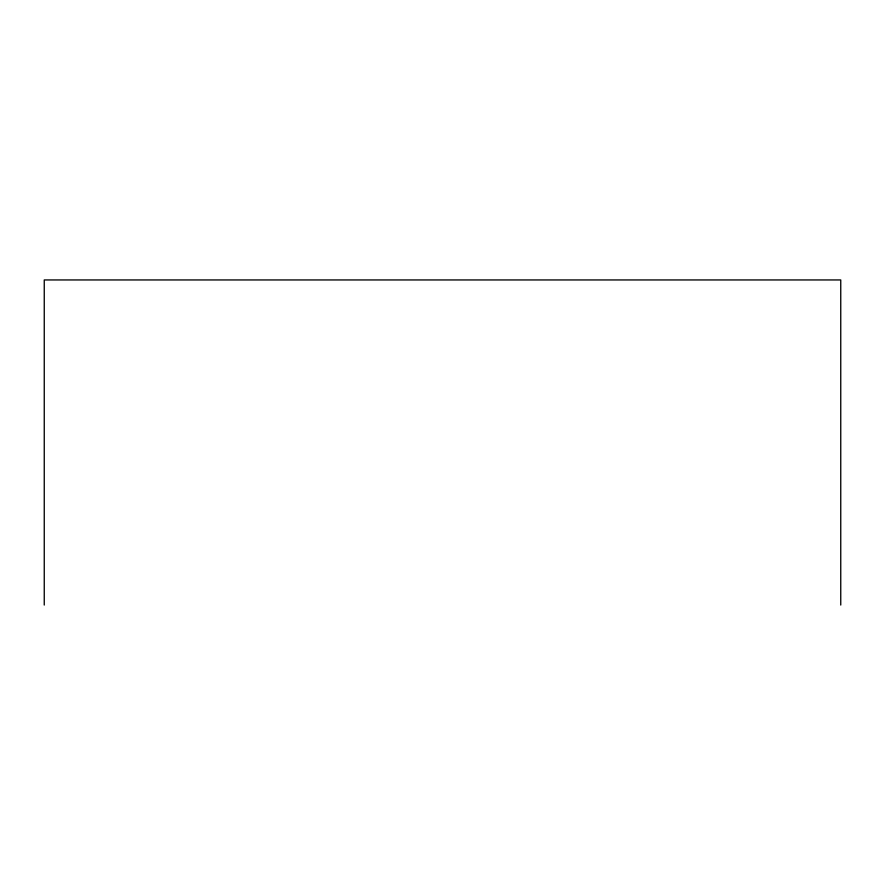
<?xml version="1.0" encoding="UTF-8"?>
<svg xmlns="http://www.w3.org/2000/svg" width="885" height="885" viewBox="0 0 885 885"><rect width="100%" height="100%" fill="white"/><g stroke="black" fill="none" stroke-linecap="round" stroke-linejoin="round"><path stroke-width="1.33" d="M840.75 605.052L840.75 279.948L44.25 279.948L44.25 605.052"/></g></svg>
